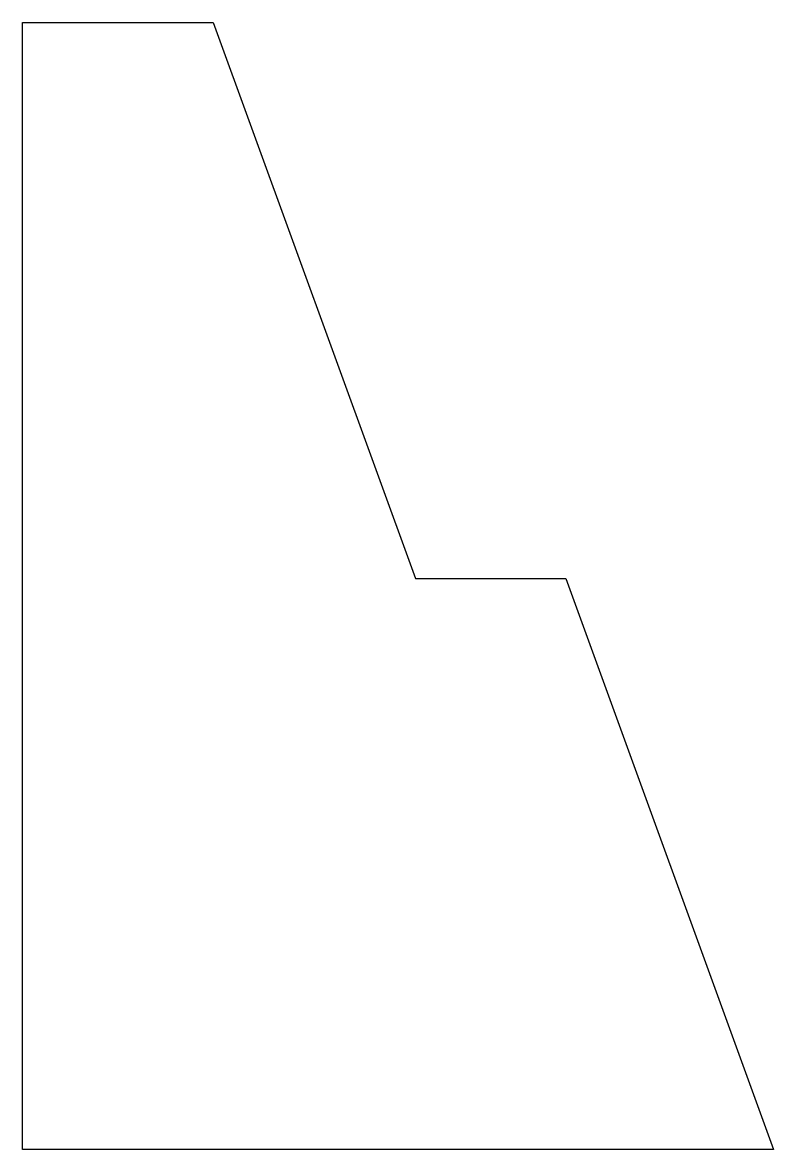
# Model space of a CAD drawing. Extents: x 0 to 2, y 0 to 3.
import ezdxf

# ---------------------------------------------------------------- set-up
doc = ezdxf.new("R2010")
doc.units = 0
doc.layers.add('MODELSKETCH_VISIBLE', color=7, linetype='CONTINUOUS')

msp = doc.modelspace()

# ---------------------------------------------------------------- linework, layer by layer
at = {"layer": 'MODELSKETCH_VISIBLE'}
for p, q in [((0, 0), (0, 3)), ((0, 3), (0.508, 3)), ((0.508, 3), (1.0466, 1.5203)), ((1.0466, 1.5203), (1.4467, 1.5203)), ((1.4467, 1.5203), (2, 0)), ((2, 0), (0, 0))]:
    msp.add_line(p, q, dxfattribs=at)

doc.saveas('drawing.dxf')
